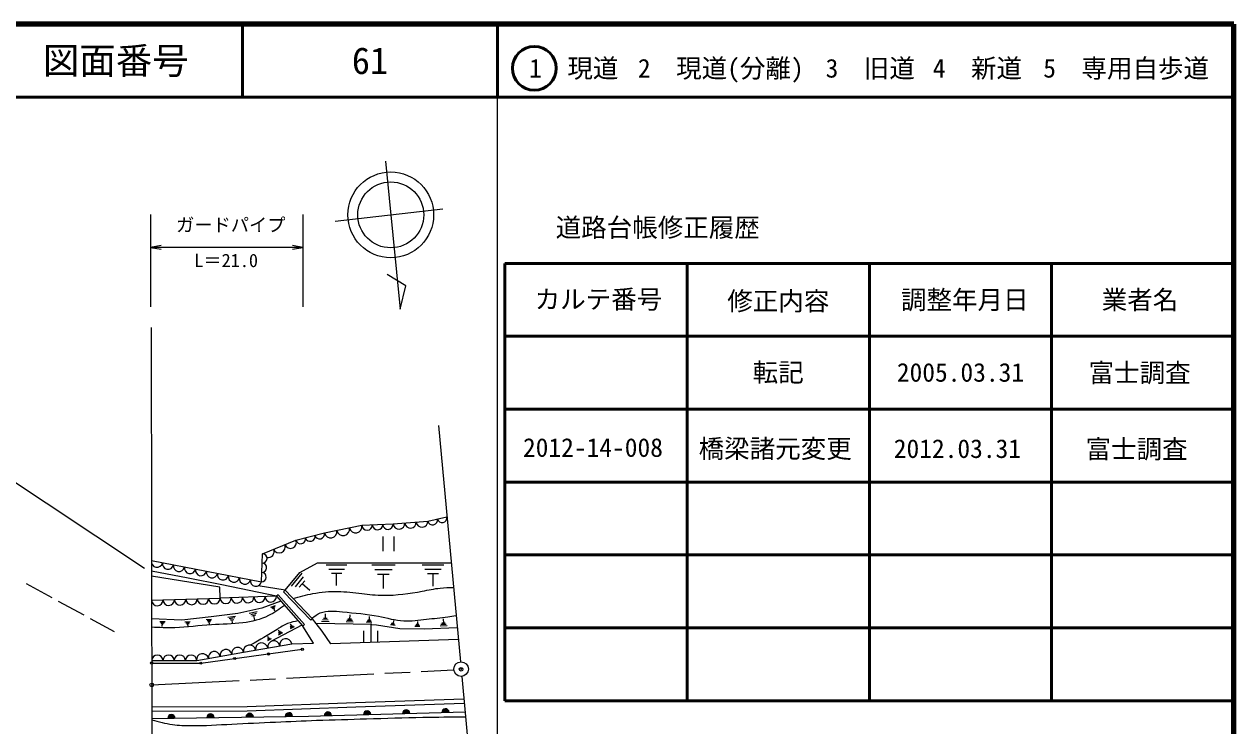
# Model space of a CAD drawing. Units: millimetres, scale not verified. Extents: x 40000 to 680000, y 20000 to 380000.
# Drawn here: x 514056 to 680000, y 283770 to 380000 of the extents above; entities that cross this region are included whole.
import ezdxf
from ezdxf.enums import TextEntityAlignment as Align

# ---------------------------------------------------------------- set-up
doc = ezdxf.new("R2010")
doc.units = ezdxf.units.MM
doc.header["$LTSCALE"] = 1000
doc.header["$PDMODE"] = 32
doc.header["$PDSIZE"] = 500
doc.linetypes.add('CHAIN', pattern=[18.5, 12, -1.5, 3.5, -1.5])
for name, color, linetype, lineweight in [('M-BGD', 7, 'Continuous', 25), ('M-BMK', 2, 'CHAIN', 13), ('M-BMK-SRVR', 3, 'Continuous', 25), ('M-STR-STR3', 7, 'Continuous', 25), ('M-TTL', 2, 'Continuous', 140), ('M-TTL-BAND', 7, 'Continuous', 25), ('M-TTL-FRAM', 2, 'Continuous', 50), ('M-TTL-LINE', 7, 'Continuous', 50)]:
    doc.layers.add(name, color=color, linetype=linetype, lineweight=lineweight)
doc.layers.add('M-OTRS', color=6, linetype='Continuous')
doc.layers.add('M-TTL-TXT', color=7, linetype='Continuous')
doc.styles.add('ＭＳ ゴシック', font='')
doc.styles.get('ＭＳ ゴシック').set_extended_font_data('MS Gothic')

# ---------------------------------------------------------------- blocks, each defined once
blk = doc.blocks.new('open_arrow')
at = {"color": 0, "linetype": 'Continuous', "lineweight": -2}
blk.add_lwpolyline([(7.5, 1.25), (0, 0), (7.5, -1.25)], dxfattribs=at)

msp = doc.modelspace()

# ---------------------------------------------------------------- linework, layer by layer
at = {"layer": 'M-BGD'}
for p, q in [((569423, 311860), (572037, 312452)), ((555246, 310230), (560383, 311267)), ((560383, 311267), (564680, 311465)), ((564680, 311465), (569423, 311860)), ((546749, 307365), (551343, 309242)), ((551343, 309242), (555246, 310230)), ((563271, 309713), (563271, 307713)), ((564771, 309713), (564771, 307713)), ((546601, 303512), (546749, 307365)), ((531524, 306426), (546601, 303512)), ((551889, 304788), (554311, 306130)), ((554311, 306130), (572625, 306139)), ((555496, 305832), (558326, 305832)), ((561736, 305832), (564956, 305842)), ((568666, 305842), (571626, 305842)), ((536528, 304021), (531527, 304966)), ((540888, 302805), (531528, 304298)), ((541180, 303113), (536528, 304021)), ((549857, 302368), (551889, 304788)), ((550716, 302922), (552206, 304712)), ((551256, 302852), (552376, 304192)), ((555856, 305272), (557976, 305272)), ((556206, 304702), (557626, 304702)), ((556916, 303002), (556916, 304702)), ((562146, 305192), (564556, 305202)), ((562546, 304552), (564146, 304552)), ((563346, 302622), (563346, 304552)), ((569036, 305252), (571256, 305252)), ((569406, 304652), (570886, 304662)), ((570146, 302922), (570146, 304662)), ((514326, 303273), (517842, 301364)), ((540926, 301290), (540888, 302805)), ((548655, 301536), (541180, 303113)), ((549857, 302368), (546174, 302963)), ((549640, 302161), (549857, 302368)), ((549640, 302161), (553371, 298240)), ((549857, 302368), (553588, 298447)), ((551796, 302772), (552546, 303662)), ((553246, 302322), (552176, 303222)), ((518720, 300887), (522236, 298978)), ((531534, 300987), (540926, 301290)), ((548655, 301536), (540926, 301290)), ((549263, 300852), (546674, 299926)), ((548879, 301736), (548655, 301536)), ((548655, 301536), (552291, 297445)), ((548879, 301736), (552516, 297644)), ((539703, 298704), (535673, 298274)), ((543370, 299166), (539703, 298704)), ((541996, 298692), (543036, 298822)), ((546674, 299926), (543370, 299166)), ((544936, 299212), (546006, 299462)), ((545126, 299032), (545926, 299222)), ((545306, 298852), (545836, 298972)), ((545716, 298272), (545576, 298912)), ((547896, 300042), (548516, 300262)), ((548016, 299952), (548486, 300112)), ((548136, 299852), (548446, 299962)), ((548426, 299492), (548296, 299912)), ((555366, 299112), (555356, 298482)), ((558716, 298992), (558706, 298402)), ((561386, 298742), (561386, 298272)), ((523115, 298501), (526399, 296718)), ((535673, 298274), (531538, 298439)), ((532676, 298092), (533376, 298062)), ((532756, 297952), (533286, 297932)), ((532836, 297812), (533186, 297792)), ((532996, 297412), (533016, 297802)), ((536106, 298012), (536816, 298092)), ((536216, 297882), (536746, 297942)), ((536316, 297752), (536666, 297792)), ((536536, 297352), (536496, 297772)), ((539036, 298332), (539766, 298402)), ((539146, 298202), (539686, 298252)), ((539246, 298062), (539606, 298092)), ((539476, 297642), (539426, 298082)), ((542156, 298502), (542936, 298602)), ((542306, 298302), (542826, 298372)), ((542646, 297782), (542566, 298342)), ((552163, 297589), (547871, 295321)), ((550526, 297772), (550706, 297442)), ((551096, 297362), (550546, 297072)), ((550966, 297442), (550556, 297222)), ((550836, 297512), (550566, 297362)), ((552516, 297644), (552291, 297445)), ((553752, 295100), (552291, 297445)), ((553588, 298447), (553371, 298240)), ((554096, 297786), (553588, 298447)), ((561748, 297655), (554096, 297786)), ((554941, 296736), (554096, 297786)), ((555876, 298052), (554826, 298072)), ((555746, 298262), (554966, 298282)), ((555616, 298472), (555096, 298482)), ((559196, 297992), (558206, 298012)), ((559076, 298192), (558336, 298212)), ((558956, 298392), (558456, 298402)), ((561766, 297952), (560976, 297962)), ((561676, 298112), (561086, 298122)), ((561576, 298272), (561186, 298272)), ((561590, 297784), (561590, 295284)), ((561748, 297655), (562395, 297632)), ((562395, 297632), (565597, 297120)), ((564926, 297532), (564306, 297632)), ((564876, 297672), (564406, 297742)), ((564816, 297802), (564506, 297852)), ((564716, 298202), (564666, 297832)), ((565597, 297120), (568927, 297069)), ((568346, 297382), (567646, 297392)), ((568266, 297522), (567736, 297532)), ((568176, 297662), (567826, 297672)), ((567996, 298092), (568006, 297672)), ((568927, 297069), (573453, 297238)), ((572076, 297492), (571116, 297452)), ((571946, 297682), (571226, 297652)), ((571816, 297862), (571336, 297852)), ((571556, 298432), (571576, 297862)), ((547416, 296042), (547576, 295752)), ((547916, 295682), (547426, 295422)), ((547806, 295752), (547436, 295552)), ((547696, 295812), (547446, 295682)), ((548906, 296952), (549086, 296602)), ((549496, 296522), (548916, 296212)), ((549366, 296602), (548926, 296372)), ((549226, 296682), (548936, 296522)), ((556119, 294994), (554941, 296736)), ((573605, 295612), (556119, 294994)), ((560590, 296784), (560590, 295284)), ((562590, 295284), (562590, 296784)), ((537717, 292710), (544149, 293863)), ((538296, 292361), (552206, 294260)), ((544149, 293863), (550771, 295028)), ((550771, 295028), (553752, 295100)), ((531548, 292710), (537717, 292710)), ((531549, 292383), (538296, 292361)), ((559528, 286980), (574362, 287478)), ((531559, 286376), (544648, 286404)), ((531560, 285776), (544660, 285804)), ((544648, 286404), (559528, 286980)), ((544660, 285804), (559549, 286380)), ((553048, 285108), (574529, 285682)), ((559549, 286380), (574382, 286878)), ((531562, 284772), (553048, 285108))]:
    msp.add_line(p, q, dxfattribs=at)
for centre in [(547569, 293627), (552206, 294260), (531549, 292383), (538296, 292361), (542933, 292994)]:
    msp.add_circle(centre, 150, dxfattribs=at)
for centre, radius, start, end in [((570076, 312008), 670, 192.76847, 12.76847), ((571383, 312304), 670, 192.76847, 12.76847), ((556102, 310403), 874, 191.41584, 11.41584), ((557814, 310749), 874, 191.41584, 11.41584), ((559527, 311094), 874, 191.41584, 11.41584), ((561099, 311300), 717, 182.63243, 2.63243), ((562532, 311366), 717, 182.63243, 2.63243), ((563964, 311432), 717, 182.63243, 2.63243), ((565471, 311531), 793, 184.76364, 4.76364), ((567051, 311662), 793, 184.76364, 4.76364), ((568632, 311794), 793, 184.76364, 4.76364), ((550578, 308929), 827, 202.22503, 22.22503), ((551994, 309407), 671, 194.20677, 14.20677), ((553294, 309736), 671, 194.20677, 14.20677), ((554595, 310065), 671, 194.20677, 14.20677), ((546725, 306723), 643, 267.7974, 87.7974), ((547515, 307678), 827, 258.55359, 22.22503), ((549046, 308303), 827, 202.22503, 22.22503), ((532278, 306280), 768, 169.06064, 349.06064), ((533786, 305989), 768, 169.06064, 349.06064), ((535294, 305697), 768, 169.06064, 349.06064), ((536801, 305406), 768, 169.06064, 349.06064), ((546675, 305438), 643, 267.7974, 87.7974), ((538309, 305115), 768, 169.06064, 349.06064), ((539817, 304823), 768, 169.06064, 349.06064), ((541324, 304532), 768, 169.06064, 349.06064), ((542832, 304240), 768, 169.06064, 349.06064), ((544340, 303949), 768, 169.06064, 349.06064), ((545847, 303658), 768, 169.06064, 349.06064), ((546626, 304154), 643, 267.7974, 87.7974), ((532317, 301012), 783, 181.84832, 1.84832), ((533882, 301063), 783, 181.84832, 1.84832), ((535447, 301113), 783, 181.84832, 1.84832), ((537013, 301164), 783, 181.84832, 1.84832), ((538578, 301214), 783, 181.84832, 1.84832), ((540144, 301265), 783, 181.84832, 1.84832), ((541699, 301315), 773, 181.82498, 1.82498), ((543245, 301364), 773, 181.82498, 1.82498), ((544790, 301413), 773, 181.82498, 1.82498), ((546336, 301462), 773, 181.82498, 1.82498), ((547882, 301512), 773, 181.82498, 1.82498), ((548288, 294591), 840, 9.97673, 189.97673), ((549943, 294882), 840, 9.97673, 189.97673), ((540129, 293143), 817, 10.1559, 190.1559), ((541737, 293431), 817, 10.1559, 190.1559), ((543345, 293719), 817, 10.1559, 190.1559), ((544977, 294008), 840, 9.97673, 189.97673), ((546632, 294300), 840, 9.97673, 189.97673), ((532319, 292710), 771, 0.00105, 180.00105), ((533861, 292710), 771, 0.00105, 180.00105), ((535404, 292710), 771, 0.00105, 180.00105), ((536946, 292710), 771, 0.00105, 180.00105), ((538521, 292854), 817, 10.1559, 190.1559), ((544991, 284982), 500, 0.89605, 180.89605), ((544991, 284982), 500, 0.89605, 180.89605), ((544991, 284982), 450, 0.89605, 180.89605), ((550362, 285066), 500, 0.89605, 180.89605), ((550362, 285066), 500, 0.89605, 180.89605), ((550362, 285066), 450, 0.89605, 180.89605), ((550362, 285066), 400, 0.89605, 180.89605), ((555733, 285180), 500, 1.53047, 181.53047), ((555733, 285180), 500, 1.53047, 181.53047), ((555733, 285180), 450, 1.53047, 181.53047), ((555733, 285180), 400, 1.53047, 181.53047), ((555733, 285180), 350, 1.53047, 181.53047), ((555733, 285180), 300, 1.53047, 181.53047), ((555733, 285180), 250, 1.53047, 181.53047), ((561103, 285323), 500, 1.53047, 181.53047), ((561103, 285323), 500, 1.53047, 181.53047), ((561103, 285323), 450, 1.53047, 181.53047), ((561103, 285323), 400, 1.53047, 181.53047), ((561103, 285323), 350, 1.53047, 181.53047), ((561103, 285323), 300, 1.53047, 181.53047), ((561103, 285323), 250, 1.53047, 181.53047), ((561103, 285323), 200, 1.53047, 181.53047), ((561103, 285323), 150, 1.53047, 181.53047), ((566474, 285467), 500, 1.53047, 181.53047), ((566474, 285467), 500, 1.53047, 181.53047), ((566474, 285467), 450, 1.53047, 181.53047), ((566474, 285467), 400, 1.53047, 181.53047), ((566474, 285467), 350, 1.53047, 181.53047), ((566474, 285467), 300, 1.53047, 181.53047), ((566474, 285467), 250, 1.53047, 181.53047), ((566474, 285467), 200, 1.53047, 181.53047), ((566474, 285467), 150, 1.53047, 181.53047), ((566474, 285467), 100, 1.53047, 181.53047), ((566474, 285467), 50, 1.53047, 181.53047), ((571844, 285610), 500, 1.53047, 181.53047), ((571844, 285610), 500, 1.53047, 181.53047), ((571844, 285610), 450, 1.53047, 181.53047), ((571844, 285610), 400, 1.53047, 181.53047), ((571844, 285610), 350, 1.53047, 181.53047), ((571844, 285610), 300, 1.53047, 181.53047), ((571844, 285610), 250, 1.53047, 181.53047), ((571844, 285610), 200, 1.53047, 181.53047), ((571844, 285610), 150, 1.53047, 181.53047), ((571844, 285610), 100, 1.53047, 181.53047), ((571844, 285610), 50, 1.53047, 181.53047), ((534248, 284814), 500, 0.89605, 180.89605), ((534248, 284814), 500, 0.89605, 180.89605), ((534248, 284814), 450, 0.89605, 180.89605), ((534248, 284814), 400, 0.89605, 180.89605), ((534248, 284814), 350, 0.89605, 180.89605), ((534248, 284814), 300, 0.89605, 180.89605), ((534248, 284814), 250, 0.89605, 180.89605), ((534248, 284814), 200, 0.89605, 180.89605), ((534248, 284814), 150, 0.89605, 180.89605), ((534248, 284814), 100, 0.89605, 180.89605), ((534248, 284814), 50, 0.89605, 180.89605), ((539619, 284898), 500, 0.89605, 180.89605), ((539619, 284898), 500, 0.89605, 180.89605), ((539619, 284898), 450, 0.89605, 180.89605), ((539619, 284898), 400, 0.89605, 180.89605), ((539619, 284898), 350, 0.89605, 180.89605), ((539619, 284898), 300, 0.89605, 180.89605), ((539619, 284898), 250, 0.89605, 180.89605), ((539619, 284898), 200, 0.89605, 180.89605), ((539619, 284898), 150, 0.89605, 180.89605), ((539619, 284898), 100, 0.89605, 180.89605), ((539619, 284898), 50, 0.89605, 180.89605), ((544991, 284982), 400, 0.89605, 180.89605), ((544991, 284982), 350, 0.89605, 180.89605), ((544991, 284982), 300, 0.89605, 180.89605), ((544991, 284982), 250, 0.89605, 180.89605), ((544991, 284982), 200, 0.89605, 180.89605), ((544991, 284982), 150, 0.89605, 180.89605), ((544991, 284982), 100, 0.89605, 180.89605), ((544991, 284982), 50, 0.89605, 180.89605), ((550362, 285066), 350, 0.89605, 180.89605), ((550362, 285066), 300, 0.89605, 180.89605), ((550362, 285066), 250, 0.89605, 180.89605), ((550362, 285066), 200, 0.89605, 180.89605), ((550362, 285066), 150, 0.89605, 180.89605), ((550362, 285066), 100, 0.89605, 180.89605), ((550362, 285066), 50, 0.89605, 180.89605), ((555733, 285180), 200, 1.53047, 181.53047), ((555733, 285180), 150, 1.53047, 181.53047), ((555733, 285180), 100, 1.53047, 181.53047), ((555733, 285180), 50, 1.53047, 181.53047), ((561103, 285323), 100, 1.53047, 181.53047), ((561103, 285323), 50, 1.53047, 181.53047)]:
    msp.add_arc(centre, radius, start, end, dxfattribs=at)
for points, knots in [([(550923, 301248), (551830, 301488), (552737, 301729), (553660, 301903), (554793, 302117), (555951, 302231), (557101, 302205), (558189, 302181), (559270, 302030), (560354, 301903), (561348, 301786), (562345, 301688), (563342, 301676), (565126, 301654), (566912, 301906), (568674, 302243), (569493, 302400), (570307, 302575), (571132, 302659), (571731, 302721), (572336, 302734), (572940, 302748)], [0, 0, 0, 0, 1, 1, 1, 2, 2, 2, 3, 3, 3, 4, 4, 4, 5, 5, 5, 6, 6, 6, 7, 7, 7, 7]), ([(549774, 300277), (549061, 299769), (548349, 299261), (547571, 298877), (546483, 298341), (545269, 298048), (544054, 297894), (542617, 297712), (541178, 297724), (539743, 297629), (538065, 297518), (536392, 297261), (534713, 297213), (533657, 297183), (532598, 297236), (531540, 297288)], [0, 0, 0, 0, 1, 1, 1, 2, 2, 2, 3, 3, 3, 4, 4, 4, 5, 5, 5, 5]), ([(553522, 298517), (553896, 298799), (554271, 299080), (554681, 299255), (555586, 299642), (556665, 299512), (557707, 299407), (559423, 299234), (561036, 299130), (562661, 298802), (563813, 298569), (564970, 298223), (566140, 298159), (567169, 298102), (568207, 298264), (569241, 298386), (570217, 298501), (571188, 298580), (572153, 298726), (572535, 298784), (572916, 298852), (573297, 298919)], [0, 0, 0, 0, 1, 1, 1, 2, 2, 2, 3, 3, 3, 4, 4, 4, 5, 5, 5, 6, 6, 6, 7, 7, 7, 7]), ([(551644, 298174), (551145, 298070), (550646, 297967), (550181, 297781), (549676, 297578), (549211, 297278), (548743, 296986), (547555, 296243), (546353, 295551), (545150, 294859)], [0, 0, 0, 0, 1, 1, 1, 2, 2, 2, 3, 3, 3, 3]), ([(531562, 284573), (532499, 284328), (533435, 284084), (534389, 283950), (535255, 283828), (536135, 283797), (537013, 283794), (538855, 283787), (540688, 283903), (542522, 284002), (544531, 284110), (546541, 284198), (548551, 284287), (550422, 284370), (552292, 284454), (554164, 284521), (556450, 284604), (558737, 284663), (561024, 284729), (563605, 284804), (566186, 284886), (568767, 284937), (570682, 284975), (572596, 284995), (574510, 285015)], [0, 0, 0, 0, 1, 1, 1, 2, 2, 2, 3, 3, 3, 4, 4, 4, 5, 5, 5, 6, 6, 6, 7, 7, 7, 8, 8, 8, 8])]:
    msp.add_open_spline(points, degree=3, knots=knots, dxfattribs=at)
at = {"layer": 'M-BMK'}
msp.add_line((531554, 289378), (573003, 291448), dxfattribs=at)
at = {"layer": 'M-BMK-SRVR'}
for p, q in [((563637, 361229), (565644, 340925)), ((571477, 354633), (556732, 352926)), ((465647, 348456), (530544, 305384)), ((566392, 344132), (563849, 345648)), ((565644, 340925), (566392, 344132)), ((531469, 338403), (531622, 250045)), ((570872, 324965), (573891, 292534)), ((574077, 290543), (576201, 267733))]:
    msp.add_line(p, q, dxfattribs=at)
for centre, radius in [((564340, 353847), 5885), ((564340, 353847), 4520), ((573998, 291540), 1000)]:
    msp.add_circle(centre, radius, dxfattribs=at)
at = {"layer": 'M-OTRS'}
for p in [(573995, 291521), (531554, 289378)]:
    msp.add_point(p, dxfattribs=at)
at = {"layer": 'M-STR-STR3'}
for p, q in [((531392, 353915), (531392, 341218)), ((552297, 353915), (552297, 341218)), ((552297, 349390), (531392, 349390))]:
    msp.add_line(p, q, dxfattribs=at)
at = {"layer": 'M-TTL'}
for p, q in [((680000, 380000), (40000, 380000)), ((680000, 20000), (680000, 380000))]:
    msp.add_line(p, q, dxfattribs=at)
at = {"layer": 'M-TTL-BAND'}
msp.add_line((579000, 20000), (579000, 370000), dxfattribs=at)
at = {"layer": 'M-TTL-FRAM'}
for p, q in [((580000, 347197), (580000, 287197)), ((580000, 347197), (680000, 347197)), ((580000, 287197), (680000, 287197))]:
    msp.add_line(p, q, dxfattribs=at)
at = {"layer": 'M-TTL-LINE'}
for p, q in [((543997, 380000), (543997, 370000)), ((579000, 380000), (579000, 370000)), ((40000, 370000), (680000, 370000)), ((605000, 347197), (605000, 287197)), ((630000, 347197), (630000, 287197)), ((655000, 347197), (655000, 287197)), ((580000, 337197), (680000, 337197)), ((580000, 327197), (680000, 327197)), ((580000, 317197), (680000, 317197)), ((580000, 307197), (680000, 307197)), ((580000, 297197), (680000, 297197))]:
    msp.add_line(p, q, dxfattribs=at)
msp.add_circle((584031, 373958), 3000, dxfattribs=at)

# ---------------------------------------------------------------- block references
at = {"layer": 'M-STR-STR3', "xscale": 193, "yscale": 193}
msp.add_blockref('open_arrow', (531392, 349390), dxfattribs=at)
at = {"layer": 'M-STR-STR3', "xscale": 193, "yscale": 193, "rotation": 180}
msp.add_blockref('open_arrow', (552297, 349390), dxfattribs=at)

# ---------------------------------------------------------------- texts
at = {"layer": 'M-STR-STR3', "style": 'ＭＳ ゴシック'}
for s, p in [('ガードパイプ', (534897, 351010)), ('L＝21.0', (537395, 346130))]:
    msp.add_text(s, height=1833, dxfattribs=at).set_placement(p, align=Align.BOTTOM_LEFT)
at = {"layer": 'M-TTL-TXT', "style": 'ＭＳ ゴシック'}
for s, height, p in [('図面番号', 3666, (526622, 375000)), ('61', 3666, (561497, 375000)), ('1\u3000現道', 2566, (589448, 373958)), ('2\u3000現道(分離)', 2566, (609619, 373958)), ('3\u3000旧道', 2566, (630121, 373958)), ('4\u3000新道', 2566, (644824, 373958)), ('5\u3000専用自歩道', 2566, (665228, 373958)), ('道路台帳修正履歴', 2566, (600968, 352113)), ('カルテ番号', 2566, (592839, 342277)), ('修正内容', 2566, (617509, 342023)), ('調整年月日', 2566, (643089, 342197)), ('業者名', 2566, (667134, 342197)), ('転記', 2566, (617500, 332245)), ('富士調査', 2566, (667077, 332189)), ('2005.03.31', 2566, (642500, 332245)), ('2012-14-008', 2566, (592082, 321939)), ('橋梁諸元変更', 2566, (617082, 321787)), ('2012.03.31', 2566, (642082, 321787)), ('富士調査', 2566, (666658, 321730))]:
    msp.add_text(s, height=height, dxfattribs=at).set_placement(p, align=Align.MIDDLE_CENTER)

doc.saveas('drawing.dxf')
